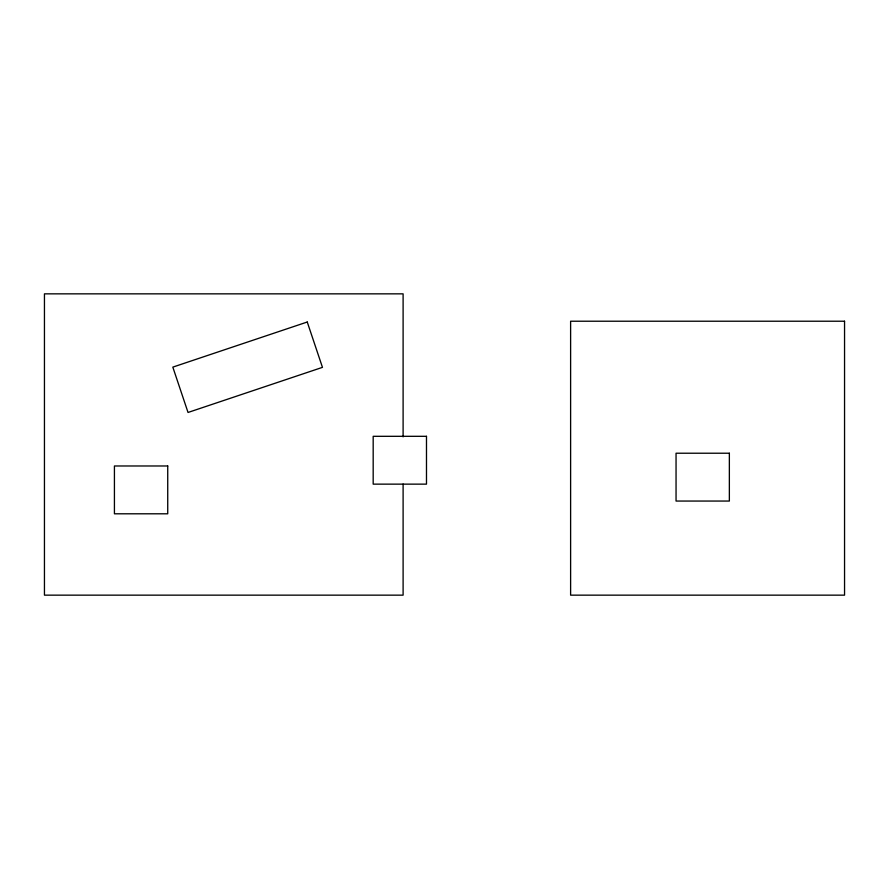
<?xml version="1.0" encoding="UTF-8"?>
<svg xmlns="http://www.w3.org/2000/svg" width="889" height="889" viewBox="0 0 889 889"><rect width="100%" height="100%" fill="white"/><g stroke="black" fill="none" stroke-linecap="round" stroke-linejoin="round"><path stroke-width="1.33" d="M403.106 436.866L403.106 293.848L44.45 293.848L44.45 595.152L403.106 595.152L403.106 484.072M307.25 322.018L172.822 367.124L188.035 412.463L322.463 367.357L307.25 322.018M844.55 321.218L570.616 321.218L570.616 595.152L844.55 595.152L844.55 321.218M426.487 436.31L373.18 436.31L373.18 484.138L426.487 484.138L426.487 436.31M729.358 453.223L676.051 453.223L676.051 501.052L729.358 501.052L729.358 453.223M167.732 465.98L114.425 465.98L114.425 513.798L167.732 513.798L167.732 465.98"/></g></svg>
